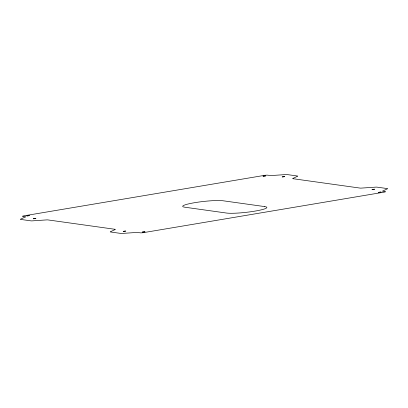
<?xml version="1.0" encoding="UTF-8"?>
<svg xmlns="http://www.w3.org/2000/svg" width="408" height="408" viewBox="0 0 408 408"><rect width="100%" height="100%" fill="white"/><g stroke="black" fill="none" stroke-linecap="round" stroke-linejoin="round"><path stroke-width="0.61" d="M26.877 215.924L29.432 215.648L26.897 215.903M33.374 218.78L35.93 218.504L33.385 218.77M123.236 231.346L125.791 231.071L123.257 231.321M142.382 232.076L144.937 231.8L142.382 232.076M263.068 176.19L265.623 175.914L263.073 176.174M282.209 176.919L284.764 176.644L282.219 176.904M372.07 189.48L374.626 189.205L372.076 189.47M378.568 192.336L381.123 192.061L378.573 192.326M25.347 216.964L20.538 219.193A2.57 0.311 -6.3 0 0 20.66 219.417L30.962 220.856A2.57 0.311 -6.3 0 0 32.431 220.856L46.441 219.917A2.57 0.311 -6.3 0 1 47.909 219.912L115.087 229.306A2.57 0.311 -6.3 0 1 115.209 229.531L110.4 231.759A2.57 0.311 -6.3 0 0 110.522 231.984L120.824 233.422A2.57 0.311 -6.3 0 0 122.288 233.422L136.303 232.478A2.57 0.311 -6.3 0 1 137.771 232.478L140.281 232.83A2.57 0.311 -6.3 0 0 143.703 232.601L384.112 192.153A2.57 0.311 -6.3 0 0 385.285 191.607L382.775 191.26A2.57 0.311 -6.3 0 1 382.653 191.036L387.462 188.807A2.57 0.311 -6.3 0 0 387.34 188.583L377.038 187.144A2.57 0.311 -6.3 0 0 375.569 187.144L361.559 188.083A2.57 0.311 -6.3 0 1 360.091 188.088L292.913 178.694A2.57 0.311 -6.3 0 1 292.791 178.469L297.6 176.241A2.57 0.311 -6.3 0 0 297.478 176.016L287.176 174.578A2.57 0.311 -6.3 0 0 285.712 174.578L271.697 175.522A2.57 0.311 -6.3 0 1 270.229 175.522L267.719 175.17A2.57 0.311 -6.3 0 0 264.297 175.399L23.888 215.847A2.57 0.311 -6.3 0 0 22.715 216.393L25.225 216.74A2.57 0.311 -6.3 0 1 25.347 216.964M264.7 206.591L223.14 200.782A21.435 2.575 -6.3 0 0 194.641 202.689A21.435 2.575 -6.3 0 0 184.86 207.218L226.42 213.032A21.435 2.575 -6.3 0 0 254.918 211.12A21.435 2.575 -6.3 0 0 264.7 206.591"/></g></svg>
